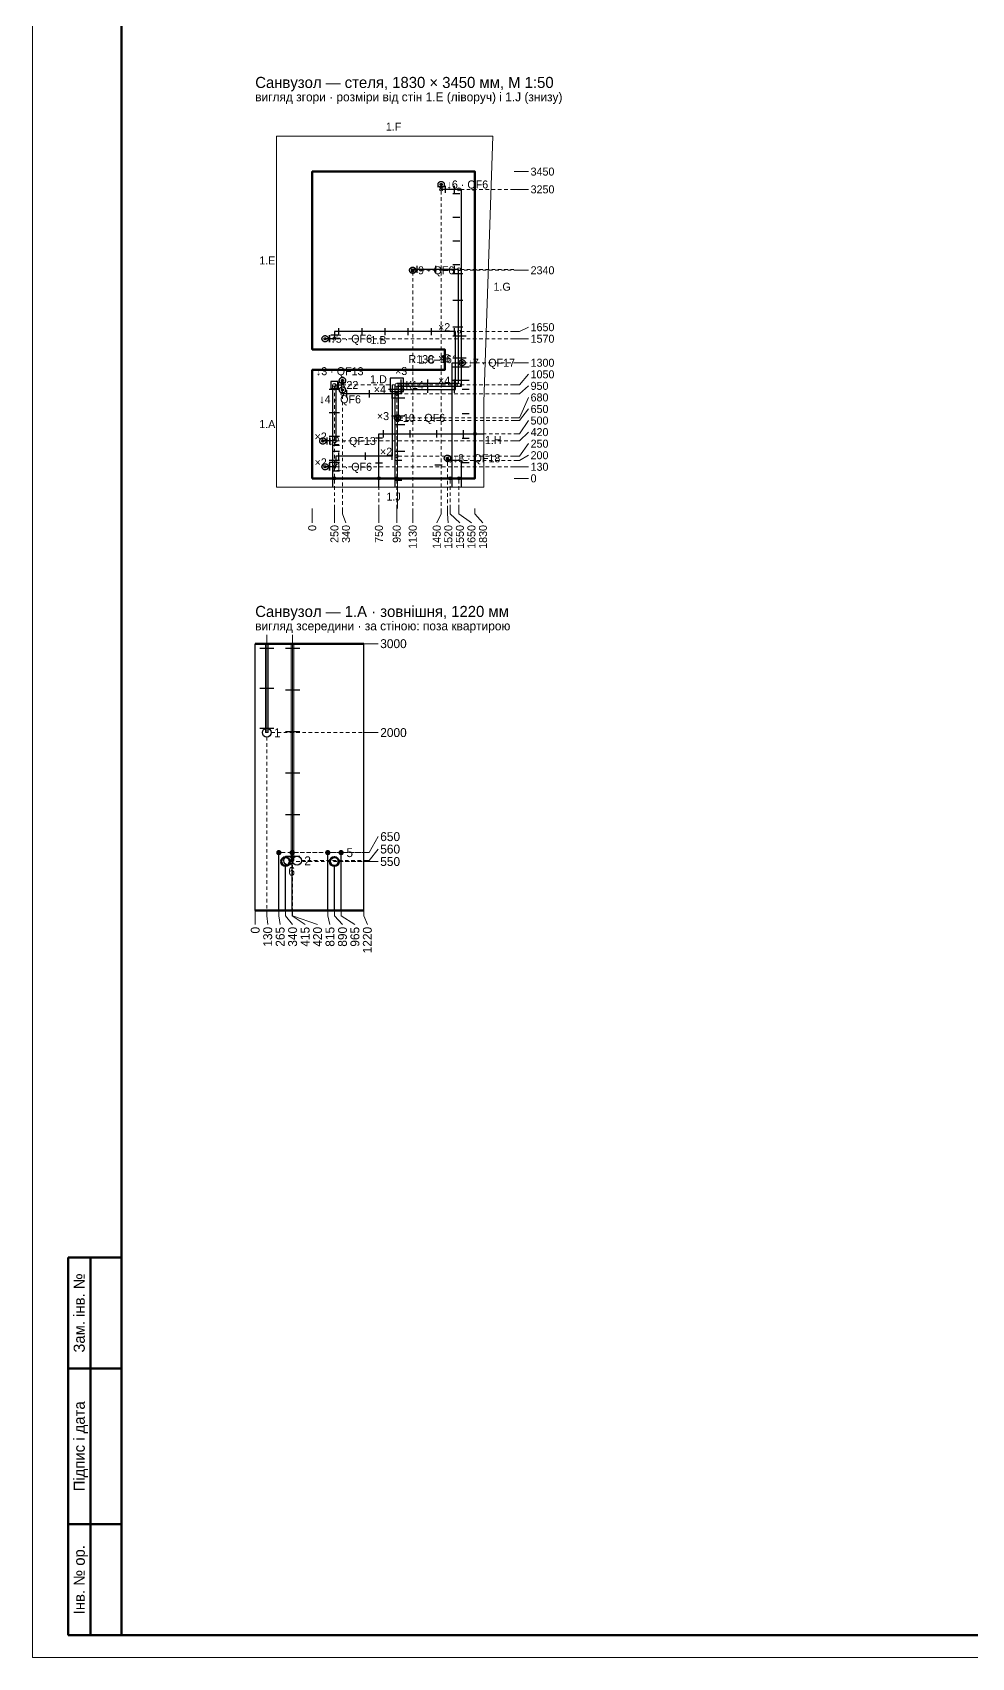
# Paper-space layout '08 Розгортки' of a CAD drawing. Header units: millimetres. Extents: x 0 to 841, y 0 to 594.
# Drawn here: x 0 to 211.1, y 0 to 365.5 of the extents above; entities that cross this region are included whole.
import ezdxf
from ezdxf.enums import TextEntityAlignment as Align

# ---------------------------------------------------------------- set-up
doc = ezdxf.new("R2010")
doc.units = ezdxf.units.MM
doc.linetypes.add('E_CABLE_DASH', pattern=[450, 300, -150])
for name, color, linetype in [('A-SHEET', 7, 'Continuous'), ('E-ELEV', 7, 'Continuous'), ('M-FIX', 7, 'Continuous'), ('W-BOX', 1, 'Continuous'), ('W-CABLE-DEVICE-RCD', 1, 'E_CABLE_DASH'), ('W-CABLE-LIGHT-RCD', 1, 'E_CABLE_DASH'), ('W-CABLE-LOW', 1, 'E_CABLE_DASH'), ('W-CABLE-SOCKET', 1, 'E_CABLE_DASH'), ('W-CABLE-SOCKET-RCD', 1, 'E_CABLE_DASH')]:
    doc.layers.add(name, color=color, linetype=linetype)
doc.styles.add('PLEX_LIGHT', font='IBMPlexSans-Light.ttf')

psp = doc.layouts.new('08 Розгортки')

# ---------------------------------------------------------------- hatches: boundary and pattern name
at = {"layer": 'E-ELEV', "true_color": 0xe4ded3}
h = psp.add_hatch(color=7, dxfattribs=at)
h.dxf.hatch_style = 1
h.paths.add_polyline_path([(52.37, 208.04), (52.97, 208.04), (52.97, 228.04), (52.37, 228.04)])
h = psp.add_hatch(color=7, dxfattribs=at)
h.dxf.hatch_style = 1
h.paths.add_polyline_path([(58.17, 179.24), (58.77, 179.24), (58.77, 228.04), (58.17, 228.04)])
at = {"layer": 'E-ELEV', "true_color": 0xd62728}
h = psp.add_hatch(color=7, dxfattribs=at)
h.dxf.hatch_style = 1
edge = h.paths.add_edge_path()
edge.add_arc((55.37, 181.04), 0.6, 0, 360)
at = {"layer": 'E-ELEV', "true_color": 0x1f77b4}
h = psp.add_hatch(color=7, dxfattribs=at)
h.dxf.hatch_style = 1
edge = h.paths.add_edge_path()
edge.add_arc((58.37, 181.04), 0.6, 0, 360)
at = {"layer": 'E-ELEV', "true_color": 0xd62728}
h = psp.add_hatch(color=7, dxfattribs=at)
h.dxf.hatch_style = 1
edge = h.paths.add_edge_path()
edge.add_arc((66.37, 181.04), 0.6, 0, 360)
at = {"layer": 'E-ELEV', "true_color": 0x1f77b4}
h = psp.add_hatch(color=7, dxfattribs=at)
h.dxf.hatch_style = 1
edge = h.paths.add_edge_path()
edge.add_arc((69.37, 181.04), 0.6, 0, 360)

# ---------------------------------------------------------------- linework, layer by layer
at = {"layer": 'A-SHEET', "lineweight": 18}
for p, q in [((0, 594), (0, 0)), ((0, 0), (841, 0))]:
    psp.add_line(p, q, dxfattribs=at)
at = {"layer": 'A-SHEET', "lineweight": 50}
for p, q in [((20, 589), (20, 5)), ((20, 90), (8, 90)), ((8, 90), (8, 65)), ((13, 65), (13, 90)), ((20, 65), (20, 90)), ((20, 65), (8, 65)), ((8, 65), (8, 30)), ((8, 65), (20, 65)), ((13, 30), (13, 65)), ((20, 30), (20, 65)), ((20, 30), (8, 30)), ((8, 30), (8, 5)), ((8, 30), (20, 30)), ((13, 5), (13, 30)), ((20, 5), (20, 30)), ((8, 5), (20, 5)), ((20, 5), (836, 5))]:
    psp.add_line(p, q, dxfattribs=at)
at = {"layer": 'E-ELEV', "lineweight": 13, "true_color": 0x29251f}
for p, q in [((108.27, 334.23), (109.47, 334.23)), ((109.47, 334.23), (111.47, 334.23)), ((108.27, 330.23), (109.47, 330.23)), ((109.47, 330.23), (111.47, 330.23)), ((108.27, 312.03), (109.47, 312.03)), ((109.47, 312.03), (111.47, 312.03)), ((108.27, 298.23), (109.47, 298.23)), ((108.27, 296.63), (109.47, 296.63)), ((109.47, 298.23), (111.47, 299.23)), ((109.47, 296.63), (111.47, 296.63)), ((108.27, 291.23), (109.47, 291.23)), ((109.47, 291.23), (111.47, 291.23)), ((108.27, 286.23), (109.47, 286.23)), ((109.47, 286.23), (111.47, 288.63)), ((109.47, 284.23), (111.47, 286.03)), ((108.27, 284.23), (109.47, 284.23)), ((109.47, 278.83), (111.47, 283.43)), ((108.27, 278.83), (109.47, 278.83)), ((108.27, 278.23), (109.47, 278.23)), ((109.47, 278.23), (111.47, 280.83)), ((109.47, 275.23), (111.47, 278.23)), ((108.27, 275.23), (109.47, 275.23)), ((109.47, 273.63), (111.47, 275.63)), ((108.27, 273.63), (109.47, 273.63)), ((109.47, 270.23), (111.47, 273.03)), ((108.27, 270.23), (109.47, 270.23)), ((108.27, 269.23), (109.47, 269.23)), ((108.27, 267.83), (109.47, 267.83)), ((109.47, 269.23), (111.47, 270.43)), ((109.47, 267.83), (111.47, 267.83)), ((108.27, 265.23), (109.47, 265.23)), ((109.47, 265.23), (111.47, 265.23)), ((62.87, 258.43), (62.87, 257.23)), ((62.87, 257.23), (62.87, 255.23)), ((67.87, 258.43), (67.87, 257.23)), ((67.87, 257.23), (67.87, 255.23)), ((69.67, 258.43), (69.67, 257.23)), ((69.67, 257.23), (70.47, 255.23)), ((77.87, 258.43), (77.87, 257.23)), ((77.87, 257.23), (77.87, 255.23)), ((81.87, 258.43), (81.87, 257.23)), ((81.87, 257.23), (81.87, 255.23)), ((85.47, 258.43), (85.47, 257.23)), ((85.47, 257.23), (85.47, 255.23)), ((91.87, 257.23), (90.87, 255.23)), ((91.87, 258.43), (91.87, 257.23)), ((93.27, 258.43), (93.27, 257.23)), ((93.27, 257.23), (93.47, 255.23)), ((93.87, 258.43), (93.87, 257.23)), ((93.87, 257.23), (96.07, 255.23)), ((95.87, 258.43), (95.87, 257.23)), ((95.87, 257.23), (98.67, 255.23)), ((99.47, 258.43), (99.47, 257.23)), ((99.47, 257.23), (101.27, 255.23)), ((74.47, 228.04), (75.67, 228.04)), ((75.67, 228.04), (77.67, 228.04)), ((74.47, 208.04), (75.67, 208.04)), ((75.67, 208.04), (77.67, 208.04)), ((75.67, 181.04), (77.67, 184.64)), ((74.47, 181.04), (75.67, 181.04)), ((74.47, 179.24), (75.67, 179.24)), ((75.67, 179.24), (77.67, 181.84)), ((74.47, 179.04), (75.67, 179.04)), ((75.67, 179.04), (77.67, 179.04)), ((50.07, 168.04), (50.07, 166.84)), ((50.07, 166.84), (50.07, 164.84)), ((52.67, 168.04), (52.67, 166.84)), ((52.67, 166.84), (52.87, 164.84)), ((55.37, 168.04), (55.37, 166.84)), ((55.37, 166.84), (55.67, 164.84)), ((56.87, 168.04), (56.87, 166.84)), ((56.87, 166.84), (58.47, 164.84)), ((58.37, 168.04), (58.37, 166.84)), ((58.37, 166.84), (61.27, 164.84)), ((58.47, 168.04), (58.47, 166.84)), ((58.47, 166.84), (64.07, 164.84)), ((66.37, 168.04), (66.37, 166.84)), ((66.37, 166.84), (66.87, 164.84)), ((67.87, 168.04), (67.87, 166.84)), ((67.87, 166.84), (69.67, 164.84)), ((69.37, 168.04), (69.37, 166.84)), ((69.37, 166.84), (72.47, 164.84)), ((74.47, 168.04), (74.47, 166.84)), ((74.47, 166.84), (75.27, 164.84))]:
    psp.add_line(p, q, dxfattribs=at)
at = {"layer": 'E-ELEV', "lineweight": 13, "true_color": 0xd9d3c8}
for p, q in [((91.87, 329.88), (91.87, 329.08)), ((96.22, 330.23), (97.02, 330.23)), ((97.62, 330.23), (98.42, 330.23)), ((99.02, 330.23), (99.82, 330.23)), ((100.42, 330.23), (101.22, 330.23)), ((101.82, 330.23), (102.62, 330.23)), ((103.22, 330.23), (104.02, 330.23)), ((104.62, 330.23), (105.42, 330.23)), ((106.02, 330.23), (106.82, 330.23)), ((107.42, 330.23), (108.22, 330.23)), ((91.87, 328.48), (91.87, 327.68)), ((91.87, 327.08), (91.87, 326.28)), ((91.87, 325.68), (91.87, 324.88)), ((91.87, 324.28), (91.87, 323.48)), ((91.87, 322.88), (91.87, 322.08)), ((91.87, 321.48), (91.87, 320.68)), ((91.87, 320.08), (91.87, 319.28)), ((91.87, 318.68), (91.87, 317.88)), ((91.87, 317.28), (91.87, 316.48)), ((91.87, 315.88), (91.87, 315.08)), ((91.87, 314.48), (91.87, 313.68)), ((85.47, 311.68), (85.47, 310.88)), ((85.47, 311.68), (85.47, 310.88)), ((85.82, 312.03), (86.62, 312.03)), ((87.22, 312.03), (88.02, 312.03)), ((88.62, 312.03), (89.42, 312.03)), ((90.02, 312.03), (90.82, 312.03)), ((91.42, 312.03), (92.22, 312.03)), ((91.87, 313.08), (91.87, 312.28)), ((91.87, 311.68), (91.87, 310.88)), ((92.82, 312.03), (93.62, 312.03)), ((94.22, 312.03), (95.02, 312.03)), ((95.62, 312.03), (96.42, 312.03)), ((96.22, 312.23), (97.02, 312.23)), ((97.02, 312.03), (97.82, 312.03)), ((97.62, 312.23), (98.42, 312.23)), ((98.42, 312.03), (99.22, 312.03)), ((99.02, 312.23), (99.82, 312.23)), ((99.82, 312.03), (100.62, 312.03)), ((100.42, 312.23), (101.22, 312.23)), ((101.22, 312.03), (102.02, 312.03)), ((101.82, 312.23), (102.62, 312.23)), ((102.62, 312.03), (103.42, 312.03)), ((103.22, 312.23), (104.02, 312.23)), ((104.02, 312.03), (104.82, 312.03)), ((104.62, 312.23), (105.42, 312.23)), ((105.42, 312.03), (106.22, 312.03)), ((106.02, 312.23), (106.82, 312.23)), ((106.82, 312.03), (107.62, 312.03)), ((107.42, 312.23), (108.22, 312.23)), ((108.22, 312.03), (108.27, 312.03)), ((85.47, 310.28), (85.47, 309.48)), ((85.47, 310.28), (85.47, 309.48)), ((85.47, 308.88), (85.47, 308.08)), ((85.47, 308.88), (85.47, 308.08)), ((85.47, 307.48), (85.47, 306.68)), ((85.47, 307.48), (85.47, 306.68)), ((91.87, 310.28), (91.87, 309.48)), ((91.87, 308.88), (91.87, 308.08)), ((91.87, 307.48), (91.87, 306.68)), ((85.47, 306.08), (85.47, 305.28)), ((85.47, 306.08), (85.47, 305.28)), ((85.47, 304.68), (85.47, 303.88)), ((85.47, 304.68), (85.47, 303.88)), ((91.87, 306.08), (91.87, 305.28)), ((91.87, 304.68), (91.87, 303.88)), ((85.47, 303.28), (85.47, 302.48)), ((85.47, 303.28), (85.47, 302.48)), ((85.47, 301.88), (85.47, 301.08)), ((85.47, 301.88), (85.47, 301.08)), ((85.47, 300.48), (85.47, 299.68)), ((85.47, 300.48), (85.47, 299.68)), ((91.87, 303.28), (91.87, 302.48)), ((91.87, 301.88), (91.87, 301.08)), ((91.87, 300.48), (91.87, 299.68)), ((68.22, 296.63), (69.02, 296.63)), ((69.62, 296.63), (70.42, 296.63)), ((71.02, 296.63), (71.82, 296.63)), ((72.42, 296.63), (73.22, 296.63)), ((73.82, 296.63), (74.62, 296.63)), ((75.22, 296.63), (76.02, 296.63)), ((76.62, 296.63), (77.42, 296.63)), ((78.02, 296.63), (78.82, 296.63)), ((79.42, 296.63), (80.22, 296.63)), ((80.82, 296.63), (81.62, 296.63)), ((82.22, 296.63), (83.02, 296.63)), ((83.62, 296.63), (84.42, 296.63)), ((85.02, 296.63), (85.82, 296.63)), ((85.47, 299.08), (85.47, 298.28)), ((85.47, 299.08), (85.47, 298.28)), ((85.47, 297.68), (85.47, 296.88)), ((85.47, 297.68), (85.47, 296.88)), ((85.47, 296.28), (85.47, 295.48)), ((85.47, 296.28), (85.47, 295.48)), ((86.42, 296.63), (87.22, 296.63)), ((87.82, 296.63), (88.62, 296.63)), ((89.22, 296.63), (90.02, 296.63)), ((90.62, 296.63), (91.42, 296.63)), ((91.87, 299.08), (91.87, 298.28)), ((91.87, 297.68), (91.87, 296.88)), ((91.87, 296.28), (91.87, 295.48)), ((92.02, 296.63), (92.82, 296.63)), ((93.42, 296.63), (94.22, 296.63)), ((94.82, 296.63), (95.62, 296.63)), ((96.22, 298.23), (97.02, 298.23)), ((96.22, 296.63), (97.02, 296.63)), ((97.62, 298.23), (98.42, 298.23)), ((97.62, 296.63), (98.42, 296.63)), ((99.02, 298.23), (99.82, 298.23)), ((99.02, 296.63), (99.82, 296.63)), ((100.42, 298.23), (101.22, 298.23)), ((100.42, 296.63), (101.22, 296.63)), ((101.82, 298.23), (102.62, 298.23)), ((101.82, 296.63), (102.62, 296.63)), ((103.22, 298.23), (104.02, 298.23)), ((103.22, 296.63), (104.02, 296.63)), ((104.62, 298.23), (105.42, 298.23)), ((104.62, 296.63), (105.42, 296.63)), ((106.02, 298.23), (106.82, 298.23)), ((106.02, 296.63), (106.82, 296.63)), ((107.42, 298.23), (108.22, 298.23)), ((107.42, 296.63), (108.22, 296.63)), ((85.47, 294.88), (85.47, 294.08)), ((85.47, 294.88), (85.47, 294.08)), ((85.47, 293.48), (85.47, 292.68)), ((85.47, 293.48), (85.47, 292.68)), ((91.87, 294.88), (91.87, 294.08)), ((91.87, 293.48), (91.87, 292.68)), ((85.47, 292.08), (85.47, 291.28)), ((85.47, 292.08), (85.47, 291.28)), ((85.47, 290.68), (85.47, 289.88)), ((85.47, 290.68), (85.47, 289.88)), ((85.47, 289.28), (85.47, 288.48)), ((85.47, 289.28), (85.47, 288.48)), ((91.87, 292.08), (91.87, 291.28)), ((91.87, 290.68), (91.87, 289.88)), ((91.87, 289.28), (91.87, 288.48)), ((96.92, 291.23), (97.72, 291.23)), ((98.32, 291.23), (99.12, 291.23)), ((99.72, 291.23), (100.52, 291.23)), ((101.12, 291.23), (101.92, 291.23)), ((102.52, 291.23), (103.32, 291.23)), ((103.92, 291.23), (104.72, 291.23)), ((105.32, 291.23), (106.12, 291.23)), ((106.72, 291.23), (107.52, 291.23)), ((108.12, 291.23), (108.27, 291.23)), ((67.87, 285.88), (67.87, 285.08)), ((68.22, 286.23), (69.02, 286.23)), ((69.62, 286.23), (70.42, 286.23)), ((71.02, 286.23), (71.82, 286.23)), ((72.42, 286.23), (73.22, 286.23)), ((73.82, 286.23), (74.62, 286.23)), ((75.22, 286.23), (76.02, 286.23)), ((76.62, 286.23), (77.42, 286.23)), ((78.02, 286.23), (78.82, 286.23)), ((79.42, 286.23), (80.22, 286.23)), ((80.82, 286.23), (81.62, 286.23)), ((81.87, 285.88), (81.87, 285.08)), ((82.22, 286.23), (83.02, 286.23)), ((82.22, 286.23), (83.02, 286.23)), ((83.62, 286.23), (84.42, 286.23)), ((83.62, 286.23), (84.42, 286.23)), ((85.02, 286.23), (85.82, 286.23)), ((85.02, 286.23), (85.82, 286.23)), ((85.47, 287.88), (85.47, 287.08)), ((85.47, 287.88), (85.47, 287.08)), ((85.47, 286.48), (85.47, 285.68)), ((85.47, 286.48), (85.47, 285.68)), ((86.42, 286.23), (87.22, 286.23)), ((86.42, 286.23), (87.22, 286.23)), ((87.82, 286.23), (88.62, 286.23)), ((87.82, 286.23), (88.62, 286.23)), ((89.22, 286.23), (90.02, 286.23)), ((89.22, 286.23), (90.02, 286.23)), ((90.62, 286.23), (91.42, 286.23)), ((90.62, 286.23), (91.42, 286.23)), ((91.87, 287.88), (91.87, 287.08)), ((91.87, 286.48), (91.87, 285.68)), ((92.02, 286.23), (92.82, 286.23)), ((92.02, 286.23), (92.82, 286.23)), ((93.42, 286.23), (94.22, 286.23)), ((93.42, 286.23), (94.22, 286.23)), ((94.82, 286.23), (95.62, 286.23)), ((94.82, 286.23), (95.62, 286.23)), ((96.22, 286.23), (97.02, 286.23)), ((96.22, 286.23), (97.02, 286.23)), ((96.22, 286.23), (97.02, 286.23)), ((97.62, 286.23), (98.42, 286.23)), ((97.62, 286.23), (98.42, 286.23)), ((97.62, 286.23), (98.42, 286.23)), ((99.02, 286.23), (99.82, 286.23)), ((99.02, 286.23), (99.82, 286.23)), ((99.02, 286.23), (99.82, 286.23)), ((100.42, 286.23), (101.22, 286.23)), ((100.42, 286.23), (101.22, 286.23)), ((100.42, 286.23), (101.22, 286.23)), ((101.82, 286.23), (102.62, 286.23)), ((101.82, 286.23), (102.62, 286.23)), ((101.82, 286.23), (102.62, 286.23)), ((103.22, 286.23), (104.02, 286.23)), ((103.22, 286.23), (104.02, 286.23)), ((103.22, 286.23), (104.02, 286.23)), ((104.62, 286.23), (105.42, 286.23)), ((104.62, 286.23), (105.42, 286.23)), ((104.62, 286.23), (105.42, 286.23)), ((106.02, 286.23), (106.82, 286.23)), ((106.02, 286.23), (106.82, 286.23)), ((106.02, 286.23), (106.82, 286.23)), ((107.42, 286.23), (108.22, 286.23)), ((107.42, 286.23), (108.22, 286.23)), ((107.42, 286.23), (108.22, 286.23)), ((67.87, 284.48), (67.87, 283.68)), ((67.87, 283.08), (67.87, 282.28)), ((67.87, 281.68), (67.87, 280.88)), ((69.67, 283.88), (69.67, 283.08)), ((69.67, 282.48), (69.67, 281.68)), ((81.87, 284.48), (81.87, 283.68)), ((81.87, 283.08), (81.87, 282.28)), ((81.87, 281.68), (81.87, 280.88)), ((82.22, 284.23), (83.02, 284.23)), ((83.62, 284.23), (84.42, 284.23)), ((85.02, 284.23), (85.82, 284.23)), ((85.47, 285.08), (85.47, 284.28)), ((85.47, 285.08), (85.47, 284.28)), ((85.47, 283.68), (85.47, 282.88)), ((85.47, 283.68), (85.47, 282.88)), ((85.47, 282.28), (85.47, 281.48)), ((85.47, 282.28), (85.47, 281.48)), ((86.42, 284.23), (87.22, 284.23)), ((87.82, 284.23), (88.62, 284.23)), ((89.22, 284.23), (90.02, 284.23)), ((90.62, 284.23), (91.42, 284.23)), ((91.87, 285.08), (91.87, 284.28)), ((91.87, 283.68), (91.87, 282.88)), ((91.87, 282.28), (91.87, 281.48)), ((92.02, 284.23), (92.82, 284.23)), ((93.42, 284.23), (94.22, 284.23)), ((94.82, 284.23), (95.62, 284.23)), ((96.22, 284.23), (97.02, 284.23)), ((97.62, 284.23), (98.42, 284.23)), ((99.02, 284.23), (99.82, 284.23)), ((100.42, 284.23), (101.22, 284.23)), ((101.82, 284.23), (102.62, 284.23)), ((103.22, 284.23), (104.02, 284.23)), ((104.62, 284.23), (105.42, 284.23)), ((106.02, 284.23), (106.82, 284.23)), ((107.42, 284.23), (108.22, 284.23)), ((67.87, 280.28), (67.87, 279.48)), ((67.87, 278.88), (67.87, 278.08)), ((69.67, 281.08), (69.67, 280.28)), ((69.67, 279.68), (69.67, 278.88)), ((69.67, 278.28), (69.67, 277.48)), ((81.87, 280.28), (81.87, 279.48)), ((81.87, 278.88), (81.87, 278.08)), ((82.07, 278.48), (82.07, 277.68)), ((82.07, 277.88), (82.07, 277.08)), ((82.42, 278.83), (83.22, 278.83)), ((82.42, 278.23), (83.22, 278.23)), ((83.82, 278.83), (84.62, 278.83)), ((83.82, 278.23), (84.62, 278.23)), ((85.22, 278.83), (86.02, 278.83)), ((85.22, 278.23), (86.02, 278.23)), ((85.47, 280.88), (85.47, 280.08)), ((85.47, 280.88), (85.47, 280.08)), ((85.47, 279.48), (85.47, 278.68)), ((85.47, 279.48), (85.47, 278.68)), ((85.47, 278.08), (85.47, 277.28)), ((85.47, 278.08), (85.47, 277.28)), ((86.62, 278.83), (87.42, 278.83)), ((86.62, 278.23), (87.42, 278.23)), ((88.02, 278.83), (88.82, 278.83)), ((88.02, 278.23), (88.82, 278.23)), ((89.42, 278.83), (90.22, 278.83)), ((89.42, 278.23), (90.22, 278.23)), ((90.82, 278.83), (91.62, 278.83)), ((90.82, 278.23), (91.62, 278.23)), ((91.87, 280.88), (91.87, 280.08)), ((91.87, 279.48), (91.87, 278.68)), ((91.87, 278.08), (91.87, 277.28)), ((92.22, 278.83), (93.02, 278.83)), ((92.22, 278.23), (93.02, 278.23)), ((93.62, 278.83), (94.42, 278.83)), ((93.62, 278.23), (94.42, 278.23)), ((95.02, 278.83), (95.82, 278.83)), ((95.02, 278.23), (95.82, 278.23)), ((96.42, 278.83), (97.22, 278.83)), ((96.42, 278.23), (97.22, 278.23)), ((97.82, 278.83), (98.62, 278.83)), ((97.82, 278.23), (98.62, 278.23)), ((99.22, 278.83), (100.02, 278.83)), ((99.22, 278.23), (100.02, 278.23)), ((100.62, 278.83), (101.42, 278.83)), ((100.62, 278.23), (101.42, 278.23)), ((102.02, 278.83), (102.82, 278.83)), ((102.02, 278.23), (102.82, 278.23)), ((103.42, 278.83), (104.22, 278.83)), ((103.42, 278.23), (104.22, 278.23)), ((104.82, 278.83), (105.62, 278.83)), ((104.82, 278.23), (105.62, 278.23)), ((106.22, 278.83), (107.02, 278.83)), ((106.22, 278.23), (107.02, 278.23)), ((107.62, 278.83), (108.27, 278.83)), ((107.62, 278.23), (108.27, 278.23)), ((67.87, 277.48), (67.87, 276.68)), ((67.87, 276.08), (67.87, 275.28)), ((67.87, 274.68), (67.87, 273.88)), ((69.67, 276.88), (69.67, 276.08)), ((69.67, 275.48), (69.67, 274.68)), ((81.87, 277.48), (81.87, 276.68)), ((81.87, 276.08), (81.87, 275.28)), ((81.87, 274.68), (81.87, 273.88)), ((82.07, 277.08), (82.07, 276.28)), ((82.07, 276.48), (82.07, 275.68)), ((82.07, 275.68), (82.07, 274.88)), ((82.07, 275.08), (82.07, 274.28)), ((82.07, 274.28), (82.07, 273.48)), ((85.47, 276.68), (85.47, 275.88)), ((85.47, 276.68), (85.47, 275.88)), ((85.47, 275.28), (85.47, 274.48)), ((85.47, 275.28), (85.47, 274.48)), ((91.87, 276.68), (91.87, 275.88)), ((91.87, 275.28), (91.87, 274.48)), ((99.82, 275.23), (100.62, 275.23)), ((101.22, 275.23), (102.02, 275.23)), ((102.62, 275.23), (103.42, 275.23)), ((104.02, 275.23), (104.82, 275.23)), ((105.42, 275.23), (106.22, 275.23)), ((106.82, 275.23), (107.62, 275.23)), ((108.22, 275.23), (108.27, 275.23)), ((67.87, 273.28), (67.87, 272.48)), ((67.87, 271.88), (67.87, 271.08)), ((67.87, 270.48), (67.87, 269.68)), ((68.22, 273.63), (69.02, 273.63)), ((69.62, 273.63), (70.42, 273.63)), ((69.67, 274.08), (69.67, 273.28)), ((69.67, 272.68), (69.67, 271.88)), ((69.67, 271.28), (69.67, 270.48)), ((71.02, 273.63), (71.82, 273.63)), ((72.42, 273.63), (73.22, 273.63)), ((73.82, 273.63), (74.62, 273.63)), ((75.22, 273.63), (76.02, 273.63)), ((76.62, 273.63), (77.42, 273.63)), ((78.02, 273.63), (78.82, 273.63)), ((79.42, 273.63), (80.22, 273.63)), ((80.82, 273.63), (81.62, 273.63)), ((81.87, 273.28), (81.87, 272.48)), ((81.87, 271.88), (81.87, 271.08)), ((81.87, 270.48), (81.87, 269.68)), ((82.07, 273.68), (82.07, 272.88)), ((82.07, 272.88), (82.07, 272.08)), ((82.07, 272.28), (82.07, 271.48)), ((82.07, 271.48), (82.07, 270.68)), ((82.07, 270.88), (82.07, 270.08)), ((82.22, 273.63), (83.02, 273.63)), ((83.62, 273.63), (84.42, 273.63)), ((85.02, 273.63), (85.82, 273.63)), ((85.47, 273.88), (85.47, 273.08)), ((85.47, 273.88), (85.47, 273.08)), ((85.47, 272.48), (85.47, 271.68)), ((85.47, 272.48), (85.47, 271.68)), ((85.47, 271.08), (85.47, 270.28)), ((85.47, 271.08), (85.47, 270.28)), ((86.42, 273.63), (87.22, 273.63)), ((87.82, 273.63), (88.62, 273.63)), ((89.22, 273.63), (90.02, 273.63)), ((90.62, 273.63), (91.42, 273.63)), ((91.87, 273.88), (91.87, 273.08)), ((91.87, 272.48), (91.87, 271.68)), ((91.87, 271.08), (91.87, 270.28)), ((92.02, 273.63), (92.82, 273.63)), ((93.42, 273.63), (94.22, 273.63)), ((94.82, 273.63), (95.62, 273.63)), ((96.22, 273.63), (97.02, 273.63)), ((97.62, 273.63), (98.42, 273.63)), ((99.02, 273.63), (99.82, 273.63)), ((100.42, 273.63), (101.22, 273.63)), ((101.82, 273.63), (102.62, 273.63)), ((103.22, 273.63), (104.02, 273.63)), ((104.62, 273.63), (105.42, 273.63)), ((106.02, 273.63), (106.82, 273.63)), ((107.42, 273.63), (108.22, 273.63)), ((67.87, 269.08), (67.87, 268.28)), ((67.87, 267.68), (67.87, 266.88)), ((68.22, 267.83), (69.02, 267.83)), ((69.62, 267.83), (70.42, 267.83)), ((69.67, 269.88), (69.67, 269.08)), ((69.67, 268.48), (69.67, 267.68)), ((69.67, 267.08), (69.67, 266.28)), ((71.02, 267.83), (71.82, 267.83)), ((72.42, 267.83), (73.22, 267.83)), ((73.82, 267.83), (74.62, 267.83)), ((75.22, 267.83), (76.02, 267.83)), ((76.62, 267.83), (77.42, 267.83)), ((78.02, 267.83), (78.82, 267.83)), ((79.42, 267.83), (80.22, 267.83)), ((80.82, 267.83), (81.62, 267.83)), ((81.87, 269.08), (81.87, 268.28)), ((81.87, 267.68), (81.87, 266.88)), ((82.07, 270.08), (82.07, 269.28)), ((82.07, 269.48), (82.07, 268.68)), ((82.07, 268.68), (82.07, 267.88)), ((82.07, 268.08), (82.07, 267.28)), ((82.07, 267.28), (82.07, 266.48)), ((82.22, 270.23), (83.02, 270.23)), ((82.22, 267.83), (83.02, 267.83)), ((83.62, 270.23), (84.42, 270.23)), ((83.62, 267.83), (84.42, 267.83)), ((85.02, 270.23), (85.82, 270.23)), ((85.02, 267.83), (85.82, 267.83)), ((85.47, 269.68), (85.47, 268.88)), ((85.47, 269.68), (85.47, 268.88)), ((85.47, 268.28), (85.47, 267.48)), ((85.47, 268.28), (85.47, 267.48)), ((85.47, 266.88), (85.47, 266.08)), ((85.47, 266.88), (85.47, 266.08)), ((86.42, 270.23), (87.22, 270.23)), ((86.42, 267.83), (87.22, 267.83)), ((87.82, 270.23), (88.62, 270.23)), ((87.82, 267.83), (88.62, 267.83)), ((89.22, 270.23), (90.02, 270.23)), ((89.22, 267.83), (90.02, 267.83)), ((90.62, 270.23), (91.42, 270.23)), ((90.62, 267.83), (91.42, 267.83)), ((91.87, 269.68), (91.87, 268.88)), ((91.87, 268.28), (91.87, 267.48)), ((91.87, 266.88), (91.87, 266.08)), ((92.02, 270.23), (92.82, 270.23)), ((92.02, 267.83), (92.82, 267.83)), ((93.27, 268.88), (93.27, 268.08)), ((93.27, 267.48), (93.27, 266.68)), ((93.42, 270.23), (94.22, 270.23)), ((93.42, 267.83), (94.22, 267.83)), ((94.22, 269.23), (95.02, 269.23)), ((94.82, 270.23), (95.62, 270.23)), ((94.82, 267.83), (95.62, 267.83)), ((95.62, 269.23), (96.42, 269.23)), ((96.22, 270.23), (97.02, 270.23)), ((96.22, 267.83), (97.02, 267.83)), ((97.02, 269.23), (97.82, 269.23)), ((97.62, 270.23), (98.42, 270.23)), ((97.62, 267.83), (98.42, 267.83)), ((98.42, 269.23), (99.22, 269.23)), ((99.02, 270.23), (99.82, 270.23)), ((99.02, 267.83), (99.82, 267.83)), ((99.82, 269.23), (100.62, 269.23)), ((100.42, 270.23), (101.22, 270.23)), ((100.42, 267.83), (101.22, 267.83)), ((101.22, 269.23), (102.02, 269.23)), ((101.82, 270.23), (102.62, 270.23)), ((101.82, 267.83), (102.62, 267.83)), ((102.62, 269.23), (103.42, 269.23)), ((103.22, 270.23), (104.02, 270.23)), ((103.22, 267.83), (104.02, 267.83)), ((104.02, 269.23), (104.82, 269.23)), ((104.62, 270.23), (105.42, 270.23)), ((104.62, 267.83), (105.42, 267.83)), ((105.42, 269.23), (106.22, 269.23)), ((106.02, 270.23), (106.82, 270.23)), ((106.02, 267.83), (106.82, 267.83)), ((106.82, 269.23), (107.62, 269.23)), ((107.42, 270.23), (108.22, 270.23)), ((107.42, 267.83), (108.22, 267.83)), ((108.22, 269.23), (108.27, 269.23)), ((67.87, 266.28), (67.87, 265.48)), ((67.87, 264.88), (67.87, 264.08)), ((67.87, 264.88), (67.87, 264.08)), ((67.87, 263.48), (67.87, 262.68)), ((67.87, 263.48), (67.87, 262.68)), ((69.67, 265.68), (69.67, 264.88)), ((69.67, 264.28), (69.67, 263.48)), ((77.87, 264.88), (77.87, 264.08)), ((77.87, 263.48), (77.87, 262.68)), ((81.87, 266.28), (81.87, 265.48)), ((81.87, 264.88), (81.87, 264.08)), ((81.87, 264.88), (81.87, 264.08)), ((81.87, 263.48), (81.87, 262.68)), ((81.87, 263.48), (81.87, 262.68)), ((82.07, 266.68), (82.07, 265.88)), ((82.07, 265.88), (82.07, 265.08)), ((82.07, 265.28), (82.07, 264.48)), ((82.07, 264.48), (82.07, 263.68)), ((82.07, 263.88), (82.07, 263.08)), ((85.47, 265.48), (85.47, 264.68)), ((85.47, 265.48), (85.47, 264.68)), ((85.47, 264.08), (85.47, 263.28)), ((85.47, 264.08), (85.47, 263.28)), ((91.87, 265.48), (91.87, 264.68)), ((91.87, 264.08), (91.87, 263.28)), ((93.27, 266.08), (93.27, 265.28)), ((93.27, 264.68), (93.27, 263.88)), ((93.27, 263.28), (93.27, 262.48)), ((93.87, 264.88), (93.87, 264.08)), ((93.87, 263.48), (93.87, 262.68)), ((95.87, 264.88), (95.87, 264.08)), ((95.87, 263.48), (95.87, 262.68)), ((67.87, 262.08), (67.87, 261.28)), ((67.87, 262.08), (67.87, 261.28)), ((67.87, 260.68), (67.87, 259.88)), ((67.87, 260.68), (67.87, 259.88)), ((69.67, 262.88), (69.67, 262.08)), ((69.67, 261.48), (69.67, 260.68)), ((69.67, 260.08), (69.67, 259.28)), ((77.87, 262.08), (77.87, 261.28)), ((77.87, 260.68), (77.87, 259.88)), ((81.87, 262.08), (81.87, 261.28)), ((81.87, 262.08), (81.87, 261.28)), ((81.87, 260.68), (81.87, 259.88)), ((81.87, 260.68), (81.87, 259.88)), ((82.07, 263.08), (82.07, 262.28)), ((82.07, 262.48), (82.07, 261.68)), ((82.07, 261.68), (82.07, 260.88)), ((82.07, 261.08), (82.07, 260.28)), ((82.07, 260.28), (82.07, 259.48)), ((82.07, 259.68), (82.07, 258.88)), ((85.47, 262.68), (85.47, 261.88)), ((85.47, 262.68), (85.47, 261.88)), ((85.47, 261.28), (85.47, 260.48)), ((85.47, 261.28), (85.47, 260.48)), ((85.47, 259.88), (85.47, 259.08)), ((85.47, 259.88), (85.47, 259.08)), ((91.87, 262.68), (91.87, 261.88)), ((91.87, 261.28), (91.87, 260.48)), ((91.87, 259.88), (91.87, 259.08)), ((93.27, 261.88), (93.27, 261.08)), ((93.27, 260.48), (93.27, 259.68)), ((93.87, 262.08), (93.87, 261.28)), ((93.87, 260.68), (93.87, 259.88)), ((95.87, 262.08), (95.87, 261.28)), ((95.87, 260.68), (95.87, 259.88)), ((67.87, 259.28), (67.87, 258.48)), ((67.87, 259.28), (67.87, 258.48)), ((69.67, 258.68), (69.67, 258.43)), ((77.87, 259.28), (77.87, 258.48)), ((81.87, 259.28), (81.87, 258.48)), ((81.87, 259.28), (81.87, 258.48)), ((82.07, 258.88), (82.07, 258.43)), ((85.47, 258.48), (85.47, 258.43)), ((85.47, 258.48), (85.47, 258.43)), ((91.87, 258.48), (91.87, 258.43)), ((93.27, 259.08), (93.27, 258.43)), ((93.87, 259.28), (93.87, 258.48)), ((95.87, 259.28), (95.87, 258.48))]:
    psp.add_line(p, q, dxfattribs=at)
at = {"layer": 'E-ELEV', "lineweight": 50, "true_color": 0x29251f}
for p, q in [((50.07, 228.04), (74.47, 228.04)), ((50.07, 168.04), (74.47, 168.04))]:
    psp.add_line(p, q, dxfattribs=at)
at = {"layer": 'E-ELEV', "lineweight": 25, "true_color": 0x29251f}
for p, q in [((50.07, 168.04), (50.07, 228.04)), ((74.47, 168.04), (74.47, 228.04))]:
    psp.add_line(p, q, dxfattribs=at)
at = {"layer": 'E-ELEV', "lineweight": 25, "true_color": 0x29251f, "transparency": 33554559}
for p, q in [((51.07, 227.04), (54.27, 227.04)), ((56.87, 227.04), (60.07, 227.04)), ((51.07, 218.04), (54.27, 218.04)), ((56.87, 217.68), (60.07, 217.68)), ((51.07, 209.04), (54.27, 209.04)), ((56.87, 208.32), (60.07, 208.32)), ((56.87, 198.96), (60.07, 198.96)), ((56.87, 189.6), (60.07, 189.6)), ((56.87, 180.24), (60.07, 180.24))]:
    psp.add_line(p, q, dxfattribs=at)
at = {"layer": 'E-ELEV', "lineweight": 15, "true_color": 0xf28e2b}
psp.add_line((52.67, 208.04), (52.67, 230.04), dxfattribs=at)
at = {"layer": 'E-ELEV', "lineweight": 15, "true_color": 0x3f6fb5}
psp.add_line((58.47, 179.24), (58.47, 230.04), dxfattribs=at)
at = {"layer": 'E-ELEV', "lineweight": 13, "true_color": 0x9a9288}
for p, q in [((52.67, 207.04), (52.67, 206.24)), ((52.67, 205.64), (52.67, 204.84)), ((53.67, 208.04), (54.47, 208.04)), ((55.07, 208.04), (55.87, 208.04)), ((56.47, 208.04), (57.27, 208.04)), ((57.87, 208.04), (58.67, 208.04)), ((59.27, 208.04), (60.07, 208.04)), ((60.67, 208.04), (61.47, 208.04)), ((62.07, 208.04), (62.87, 208.04)), ((63.47, 208.04), (64.27, 208.04)), ((64.87, 208.04), (65.67, 208.04)), ((66.27, 208.04), (67.07, 208.04)), ((67.67, 208.04), (68.47, 208.04)), ((69.07, 208.04), (69.87, 208.04)), ((70.47, 208.04), (71.27, 208.04)), ((71.87, 208.04), (72.67, 208.04)), ((73.27, 208.04), (74.07, 208.04)), ((52.67, 204.24), (52.67, 203.44)), ((52.67, 202.84), (52.67, 202.04)), ((52.67, 201.44), (52.67, 200.64)), ((52.67, 200.04), (52.67, 199.24)), ((52.67, 198.64), (52.67, 197.84)), ((52.67, 197.24), (52.67, 196.44)), ((52.67, 195.84), (52.67, 195.04)), ((52.67, 194.44), (52.67, 193.64)), ((52.67, 193.04), (52.67, 192.24)), ((52.67, 191.64), (52.67, 190.84)), ((52.67, 190.24), (52.67, 189.44)), ((52.67, 188.84), (52.67, 188.04)), ((52.67, 187.44), (52.67, 186.64)), ((52.67, 186.04), (52.67, 185.24)), ((52.67, 184.64), (52.67, 183.84)), ((52.67, 183.24), (52.67, 182.44)), ((52.67, 181.84), (52.67, 181.04)), ((52.67, 180.44), (52.67, 179.64)), ((55.97, 181.04), (56.77, 181.04)), ((57.37, 181.04), (58.17, 181.04)), ((58.37, 179.24), (58.37, 180.04)), ((58.77, 181.04), (59.57, 181.04)), ((58.97, 181.04), (59.77, 181.04)), ((60.17, 181.04), (60.97, 181.04)), ((60.37, 181.04), (61.17, 181.04)), ((60.47, 179.24), (61.27, 179.24)), ((61.57, 181.04), (62.37, 181.04)), ((61.77, 181.04), (62.57, 181.04)), ((61.87, 179.24), (62.67, 179.24)), ((62.97, 181.04), (63.77, 181.04)), ((63.17, 181.04), (63.97, 181.04)), ((63.27, 179.24), (64.07, 179.24)), ((64.37, 181.04), (65.17, 181.04)), ((64.57, 181.04), (65.37, 181.04)), ((64.67, 179.24), (65.47, 179.24)), ((65.77, 181.04), (66.57, 181.04)), ((65.97, 181.04), (66.77, 181.04)), ((66.07, 179.24), (66.87, 179.24)), ((66.97, 181.04), (67.77, 181.04)), ((67.17, 181.04), (67.97, 181.04)), ((67.37, 181.04), (68.17, 181.04)), ((67.47, 179.24), (68.27, 179.24)), ((68.37, 181.04), (69.17, 181.04)), ((68.57, 181.04), (69.37, 181.04)), ((68.77, 181.04), (69.57, 181.04)), ((68.87, 179.24), (69.67, 179.24)), ((69.77, 181.04), (70.57, 181.04)), ((69.97, 181.04), (70.77, 181.04)), ((69.97, 181.04), (70.77, 181.04)), ((70.17, 181.04), (70.97, 181.04)), ((70.27, 179.24), (71.07, 179.24)), ((71.17, 181.04), (71.97, 181.04)), ((71.37, 181.04), (72.17, 181.04)), ((71.37, 181.04), (72.17, 181.04)), ((71.57, 181.04), (72.37, 181.04)), ((71.67, 179.24), (72.47, 179.24)), ((72.57, 181.04), (73.37, 181.04)), ((72.77, 181.04), (73.57, 181.04)), ((72.77, 181.04), (73.57, 181.04)), ((72.97, 181.04), (73.77, 181.04)), ((73.07, 179.24), (73.87, 179.24)), ((73.97, 181.04), (74.47, 181.04)), ((74.17, 181.04), (74.47, 181.04)), ((74.17, 181.04), (74.47, 181.04)), ((74.37, 181.04), (74.47, 181.04)), ((74.47, 179.24), (74.47, 179.24)), ((52.67, 179.04), (52.67, 178.24)), ((52.67, 177.64), (52.67, 176.84)), ((52.67, 176.24), (52.67, 175.44)), ((57.87, 179.04), (58.67, 179.04)), ((58.37, 177.84), (58.37, 178.64)), ((58.47, 178.24), (58.47, 177.44)), ((58.47, 176.84), (58.47, 176.04)), ((59.27, 179.04), (60.07, 179.04)), ((60.67, 179.04), (61.47, 179.04)), ((62.07, 179.04), (62.87, 179.04)), ((63.47, 179.04), (64.27, 179.04)), ((64.87, 179.04), (65.67, 179.04)), ((66.27, 179.04), (67.07, 179.04)), ((67.67, 179.04), (68.47, 179.04)), ((68.87, 179.04), (69.67, 179.04)), ((69.07, 179.04), (69.87, 179.04)), ((70.27, 179.04), (71.07, 179.04)), ((70.47, 179.04), (71.27, 179.04)), ((71.67, 179.04), (72.47, 179.04)), ((71.87, 179.04), (72.67, 179.04)), ((73.07, 179.04), (73.87, 179.04)), ((73.27, 179.04), (74.07, 179.04)), ((74.47, 179.04), (74.47, 179.04)), ((52.67, 174.84), (52.67, 174.04)), ((52.67, 173.44), (52.67, 172.64)), ((52.67, 172.04), (52.67, 171.24)), ((58.47, 175.44), (58.47, 174.64)), ((58.47, 174.04), (58.47, 173.24)), ((58.47, 172.64), (58.47, 171.84)), ((52.67, 170.64), (52.67, 169.84)), ((52.67, 169.24), (52.67, 168.44)), ((58.47, 171.24), (58.47, 170.44)), ((58.47, 169.84), (58.47, 169.04)), ((58.47, 168.44), (58.47, 168.04))]:
    psp.add_line(p, q, dxfattribs=at)
at = {"layer": 'E-ELEV', "lineweight": 25, "true_color": 0xd62728}
for p, q in [((55.37, 168.04), (55.37, 180.44)), ((66.37, 168.04), (66.37, 180.44))]:
    psp.add_line(p, q, dxfattribs=at)
at = {"layer": 'E-ELEV', "lineweight": 25, "true_color": 0x1f77b4}
for p, q in [((58.37, 168.04), (58.37, 180.44)), ((69.37, 168.04), (69.37, 180.44))]:
    psp.add_line(p, q, dxfattribs=at)
at = {"layer": 'E-ELEV', "lineweight": 25, "true_color": 0x8c564b}
for p, q in [((56.87, 168.04), (56.87, 178.04)), ((67.87, 168.04), (67.87, 178.04))]:
    psp.add_line(p, q, dxfattribs=at)
at = {"layer": 'E-ELEV', "lineweight": 13, "true_color": 0xd9d3c8}
psp.add_lwpolyline([(54.87, 263.23), (54.87, 289.63), (54.87, 294.23), (54.87, 342.23), (103.47, 342.23), (101.47, 282.43), (101.47, 263.23), (54.87, 263.23)], close=True, dxfattribs=at)
at = {"layer": 'E-ELEV', "lineweight": 70, "true_color": 0x29251f}
psp.add_lwpolyline([(62.87, 265.23), (62.87, 289.63), (92.67, 289.63), (92.67, 294.23), (62.87, 294.23), (62.87, 334.23), (99.47, 334.23), (99.47, 282.43), (99.47, 265.23)], close=True, dxfattribs=at)
at = {"layer": 'E-ELEV', "lineweight": 13, "true_color": 0x9a9288}
for points in [[(52.37, 208.04), (52.97, 208.04), (52.97, 228.04), (52.37, 228.04)], [(58.17, 179.24), (58.77, 179.24), (58.77, 228.04), (58.17, 228.04)]]:
    psp.add_lwpolyline(points, close=True, dxfattribs=at)
for centre in [(91.87, 330.23), (95.87, 330.23), (85.47, 312.03), (85.47, 312.03), (85.47, 312.03), (95.87, 312.23), (67.87, 296.63), (95.87, 298.23), (96.57, 291.23), (67.87, 286.23), (67.87, 286.23), (81.87, 286.23), (81.87, 286.23), (95.87, 286.23), (69.67, 284.23), (81.87, 284.23), (82.07, 278.83), (82.07, 278.83), (82.07, 278.23), (82.07, 278.23), (99.47, 275.23), (67.87, 273.63), (81.87, 270.23), (67.87, 267.83), (93.27, 269.23), (93.87, 269.23), (67.87, 265.23), (77.87, 265.23), (81.87, 265.23), (93.87, 265.23), (95.87, 265.23)]:
    psp.add_circle(centre, 0.35, dxfattribs=at)
at = {"layer": 'E-ELEV', "lineweight": 25, "true_color": 0x29251f}
for centre in [(52.67, 208.04), (57.47, 179.24), (59.47, 179.24)]:
    psp.add_circle(centre, 1, dxfattribs=at)
at = {"layer": 'E-ELEV', "lineweight": 50, "true_color": 0x8c564b}
for centre in [(56.87, 179.04), (67.87, 179.04)]:
    psp.add_circle(centre, 1, dxfattribs=at)
at = {"layer": 'M-FIX', "lineweight": 25, "true_color": 0x29251f}
for p, q in [((92.67, 330.78), (91.07, 330.78)), ((92.87, 329.43), (92.87, 331.03)), ((96.07, 329.23), (94.47, 329.23)), ((94.87, 329.43), (94.87, 331.03)), ((96.07, 323.9), (94.47, 323.9)), ((96.07, 318.57), (94.47, 318.57)), ((86.47, 311.43), (86.47, 313.03)), ((90.67, 311.43), (90.67, 313.03)), ((96.07, 313.23), (94.47, 313.23)), ((96.77, 311.23), (94.47, 311.23)), ((94.87, 311.43), (94.87, 313.03)), ((96.77, 305.23), (94.47, 305.23)), ((66.77, 295.83), (66.77, 297.43)), ((66.87, 295.83), (66.87, 297.43)), ((68.67, 297.43), (67.07, 297.43)), ((68.87, 297.43), (68.87, 299.03)), ((74.07, 297.43), (74.07, 299.03)), ((79.27, 297.43), (79.27, 299.03)), ((84.47, 297.43), (84.47, 299.03)), ((89.67, 297.43), (89.67, 299.03)), ((96.77, 299.23), (94.47, 299.23)), ((97.47, 297.23), (94.47, 297.23)), ((94.87, 297.43), (94.87, 299.03)), ((97.47, 292.23), (94.47, 292.23)), ((98.17, 290.23), (94.47, 290.23)), ((69.02, 285.23), (66.72, 285.23)), ((68.77, 285.43), (68.77, 287.03)), ((70.47, 286.73), (68.87, 286.73)), ((83.72, 285.23), (80.02, 285.23)), ((82.87, 284.43), (82.87, 287.43)), ((88.87, 284.43), (88.87, 287.43)), ((98.17, 287.23), (94.47, 287.23)), ((94.87, 284.43), (94.87, 287.43)), ((98.17, 285.23), (96.57, 285.23)), ((70.67, 283.43), (70.67, 285.03)), ((75.77, 283.43), (75.77, 285.03)), ((83.72, 283.23), (80.72, 283.23)), ((80.87, 283.43), (80.87, 285.03)), ((69.02, 279.93), (66.72, 279.93)), ((83.72, 279.23), (80.72, 279.23)), ((98.17, 279.72), (96.57, 279.72)), ((66.27, 272.83), (66.27, 274.43)), ((69.02, 274.63), (66.72, 274.63)), ((66.87, 272.83), (66.87, 274.43)), ((78.67, 274.23), (77.07, 274.23)), ((78.87, 274.43), (78.87, 276.03)), ((83.72, 277.23), (81.42, 277.23)), ((84.87, 274.43), (84.87, 276.03)), ((90.87, 274.43), (90.87, 276.03)), ((98.17, 274.2), (96.57, 274.2)), ((96.87, 274.43), (96.87, 276.03)), ((69.02, 272.63), (67.42, 272.63)), ((69.02, 271.23), (67.42, 271.23)), ((68.87, 269.43), (68.87, 271.03)), ((74.87, 269.43), (74.87, 271.03)), ((80.87, 269.43), (80.87, 271.03)), ((83.72, 271.23), (81.42, 271.23)), ((69.02, 269.23), (66.72, 269.23)), ((69.02, 268.83), (66.72, 268.83)), ((66.77, 267.03), (66.77, 268.63)), ((66.87, 267.03), (66.87, 268.63)), ((69.02, 266.83), (67.42, 266.83)), ((78.67, 268.63), (77.07, 268.63)), ((83.02, 269.23), (81.42, 269.23)), ((92.07, 268.23), (90.47, 268.23)), ((98.17, 268.69), (96.57, 268.69)), ((83.02, 264.73), (81.42, 264.73))]:
    psp.add_line(p, q, dxfattribs=at)
at = {"layer": 'W-BOX', "lineweight": 25, "true_color": 0xb3261e}
for points in [[(67.07, 285.43), (68.67, 285.43), (68.67, 287.03), (67.07, 287.03)], [(80.37, 284.73), (83.37, 284.73), (83.37, 287.73), (80.37, 287.73)]]:
    psp.add_lwpolyline(points, close=True, dxfattribs=at)
at = {"layer": 'W-CABLE-DEVICE-RCD', "lineweight": 25, "true_color": 0x5f9ed1}
psp.add_lwpolyline([(94.37, 263.23), (94.37, 291.23), (96.57, 291.23)], dxfattribs=at)
for radius in [0.7, 0.233]:
    psp.add_circle((96.57, 291.23), radius, dxfattribs=at)
at = {"layer": 'W-CABLE-LIGHT-RCD', "lineweight": 13, "true_color": 0xf28e2b}
for p, q in [((84.98, 311.54), (85.96, 312.52)), ((84.98, 312.52), (85.96, 311.54)), ((81.58, 278.34), (82.56, 279.32)), ((81.58, 279.32), (82.56, 278.34))]:
    psp.add_line(p, q, dxfattribs=at)
at = {"layer": 'W-CABLE-LIGHT-RCD', "lineweight": 25, "true_color": 0xf28e2b}
for points in [[(81.87, 285.93), (96.47, 285.93), (96.47, 330.23), (91.87, 330.23), (91.87, 331.33)], [(81.87, 286.63), (95.77, 286.63), (95.77, 312.23), (85.47, 312.23), (85.47, 312.03)], [(81.87, 285.23), (95.07, 285.23), (95.07, 298.23), (67.87, 298.23), (67.87, 296.63), (65.77, 296.63)], [(80.82, 286.23), (80.82, 270.23), (68.22, 270.23), (68.22, 267.83), (65.77, 267.83)], [(82.92, 286.23), (82.92, 284.23), (69.67, 284.23), (69.67, 285.11)], [(81.52, 263.23), (81.52, 286.23)], [(82.22, 286.23), (82.22, 278.23), (82.07, 278.23), (82.07, 278.83)]]:
    psp.add_lwpolyline(points, dxfattribs=at)
for centre, radius in [((91.87, 331.33), 0.7), ((91.87, 331.33), 0.233), ((85.47, 312.03), 0.7), ((65.77, 296.63), 0.7), ((65.77, 296.63), 0.233), ((69.67, 285.11), 0.7), ((69.67, 285.11), 0.233), ((82.07, 278.83), 0.7), ((65.77, 267.83), 0.7), ((65.77, 267.83), 0.233)]:
    psp.add_circle(centre, radius, dxfattribs=at)
at = {"layer": 'W-CABLE-LOW', "lineweight": 25, "true_color": 0x29251f}
psp.add_lwpolyline([(77.87, 263.23), (77.87, 275.23), (101.47, 275.23)], dxfattribs=at)
at = {"layer": 'W-CABLE-SOCKET', "lineweight": 25, "true_color": 0x4fb0a0}
psp.add_lwpolyline([(96.47, 263.23), (96.47, 269.23), (93.27, 269.23), (93.27, 269.75)], dxfattribs=at)
for radius in [0.7, 0.233]:
    psp.add_circle((93.27, 269.75), radius, dxfattribs=at)
at = {"layer": 'W-CABLE-SOCKET-RCD', "lineweight": 25, "true_color": 0x3f6fb5}
for points in [[(68.22, 286.23), (68.22, 273.63), (65.27, 273.63)], [(67.52, 263.23), (67.52, 286.23)], [(67.87, 286.23), (69.67, 286.23), (69.67, 287.23)]]:
    psp.add_lwpolyline(points, dxfattribs=at)
for centre, radius in [((69.67, 287.23), 0.7), ((69.67, 287.23), 0.233), ((65.27, 273.63), 0.7), ((65.27, 273.63), 0.233)]:
    psp.add_circle(centre, radius, dxfattribs=at)

# ---------------------------------------------------------------- texts
at = {"layer": 'A-SHEET', "style": 'PLEX_LIGHT'}
for s, p in [('Зам. інв. №', (10.5, 77.5)), ('Підпис і дата', (10.5, 47.5)), ('Інв. № ор.', (10.5, 17.5))]:
    psp.add_text(s, height=2.5, rotation=90, dxfattribs=at).set_placement(p, align=Align.MIDDLE_CENTER)
at = {"layer": 'E-ELEV', "true_color": 0x29251f, "style": 'PLEX_LIGHT'}
for s, height, p in [('Санвузол — стеля, 1830 × 3450 мм, М 1:50', 2.5, (50.07, 354.28)), ('вигляд згори · розміри від стін 1.E (ліворуч) і 1.J (знизу)', 2, (50.07, 351.03)), ('3450', 1.8, (111.97, 334.23)), ('3250', 1.8, (111.97, 330.23)), ('2340', 1.8, (111.97, 312.03)), ('1650', 1.8, (111.97, 299.23)), ('1570', 1.8, (111.97, 296.63)), ('1300', 1.8, (111.97, 291.23)), ('1050', 1.8, (111.97, 288.63)), ('950', 1.8, (111.97, 286.03)), ('680', 1.8, (111.97, 283.43)), ('650', 1.8, (111.97, 280.83)), ('500', 1.8, (111.97, 278.23)), ('420', 1.8, (111.97, 275.63)), ('250', 1.8, (111.97, 273.03)), ('200', 1.8, (111.97, 270.43)), ('130', 1.8, (111.97, 267.83)), ('0', 1.8, (111.97, 265.23)), ('Санвузол — 1.A · зовнішня, 1220 мм', 2.5, (50.07, 235.29)), ('вигляд зсередини · за стіною: поза квартирою', 2, (50.07, 232.04)), ('3000', 2, (78.17, 228.04)), ('1', 2, (54.3, 208)), ('2000', 2, (78.17, 208.04)), ('560', 2, (78.17, 181.84)), ('650', 2, (78.17, 184.64)), ('2', 2, (61.1, 179.2)), ('550', 2, (78.17, 179.04))]:
    psp.add_text(s, height=height, dxfattribs=at).set_placement(p, align=Align.MIDDLE_LEFT)
at = {"layer": 'E-ELEV', "true_color": 0x9a9288, "style": 'PLEX_LIGHT'}
for s, p in [('1.F', (81.17, 344.33)), ('1.E', (52.77, 314.23)), ('1.G', (105.57, 308.33)), ('1.B', (77.77, 296.33)), ('1.C', (88.57, 291.93)), ('1.D', (77.77, 287.53)), ('1.A', (52.77, 277.43)), ('1.H', (103.57, 273.83)), ('1.J', (81.17, 261.13))]:
    psp.add_text(s, height=1.8, dxfattribs=at).set_placement(p, align=Align.MIDDLE_CENTER)
at = {"layer": 'E-ELEV', "true_color": 0x29251f, "style": 'PLEX_LIGHT'}
for s, height, p in [('0', 1.8, (62.87, 254.73)), ('250', 1.8, (67.87, 254.73)), ('340', 1.8, (70.47, 254.73)), ('750', 1.8, (77.87, 254.73)), ('950', 1.8, (81.87, 254.73)), ('1130', 1.8, (85.47, 254.73)), ('1450', 1.8, (90.87, 254.73)), ('1520', 1.8, (93.47, 254.73)), ('1550', 1.8, (96.07, 254.73)), ('1650', 1.8, (98.67, 254.73)), ('1830', 1.8, (101.27, 254.73)), ('0', 2, (50.07, 164.34)), ('130', 2, (52.87, 164.34)), ('265', 2, (55.67, 164.34)), ('340', 2, (58.47, 164.34)), ('415', 2, (61.27, 164.34)), ('420', 2, (64.07, 164.34)), ('815', 2, (66.87, 164.34)), ('890', 2, (69.67, 164.34)), ('965', 2, (72.47, 164.34)), ('1220', 2, (75.27, 164.34))]:
    psp.add_text(s, height=height, rotation=90, dxfattribs=at).set_placement(p, align=Align.MIDDLE_RIGHT)
at = {"layer": 'E-ELEV', "true_color": 0x8c564b, "style": 'PLEX_LIGHT'}
for s, p in [('5', (70.57, 181.04)), ('6', (57.51, 176.84))]:
    psp.add_text(s, height=2, dxfattribs=at).set_placement(p, align=Align.MIDDLE_LEFT)
at = {"layer": 'M-FIX', "true_color": 0x29251f, "style": 'PLEX_LIGHT'}
for s, p in [('×2', (92.53, 299.23)), ('R138–161', (90.06, 292.04)), ('×3', (92.53, 292.23)), ('×3', (82.87, 289.38)), ('×4', (78.08, 285.23)), ('×4', (92.53, 287.23)), ('×3', (78.78, 279.23)), ('×2', (64.78, 274.63)), ('×2', (79.48, 271.23)), ('×2', (64.78, 268.83))]:
    psp.add_text(s, height=1.8, dxfattribs=at).set_placement(p, align=Align.MIDDLE_CENTER)
at = {"layer": 'W-BOX', "true_color": 0xb3261e, "style": 'PLEX_LIGHT'}
for s, p in [('К22', (69.17, 286.23)), ('К14', (83.87, 286.23))]:
    psp.add_text(s, height=1.8, dxfattribs=at).set_placement(p, align=Align.MIDDLE_LEFT)
at = {"layer": 'W-CABLE-DEVICE-RCD', "true_color": 0x29251f, "style": 'PLEX_LIGHT'}
psp.add_text('↓7 · QF17', height=1.8, dxfattribs=at).set_placement((97.77, 291.23), align=Align.MIDDLE_LEFT)
at = {"layer": 'W-CABLE-LIGHT-RCD', "true_color": 0x29251f, "style": 'PLEX_LIGHT'}
for s, p in [('↓6 · QF6', (93.07, 331.33)), ('9 · QF6', (86.67, 312.03)), ('↓5 · QF6', (66.97, 296.63)), ('↓4 · QF6', (64.48, 283.01)), ('10 · QF6', (83.27, 278.83)), ('↓1 · QF6', (66.97, 267.83))]:
    psp.add_text(s, height=1.8, dxfattribs=at).set_placement(p, align=Align.MIDDLE_LEFT)
at = {"layer": 'W-CABLE-SOCKET', "true_color": 0x29251f, "style": 'PLEX_LIGHT'}
psp.add_text('↓8 · QF18', height=1.8, dxfattribs=at).set_placement((94.47, 269.75), align=Align.MIDDLE_LEFT)
at = {"layer": 'W-CABLE-SOCKET-RCD', "true_color": 0x29251f, "style": 'PLEX_LIGHT'}
for s, p in [('↓3 · QF13', (63.71, 289.33)), ('↓2 · QF13', (66.47, 273.63))]:
    psp.add_text(s, height=1.8, dxfattribs=at).set_placement(p, align=Align.MIDDLE_LEFT)

doc.saveas('drawing.dxf')
